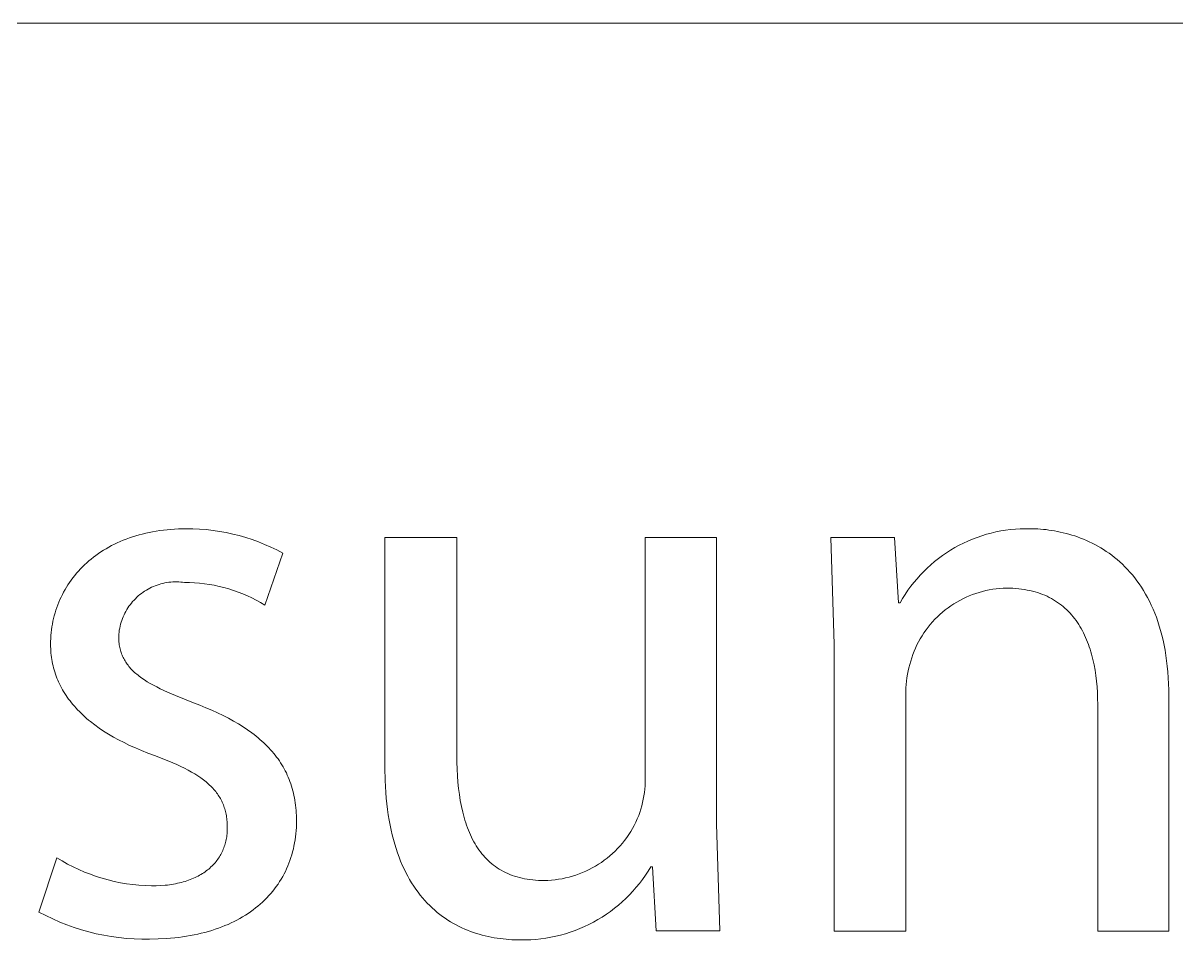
# Model space of a CAD drawing. Header units: millimetres. Extents: x -665 to 1920, y -373 to 1434.
# Drawn here: x 1333.05 to 1369.81, y -329.91 to -300.69 of the extents above; entities that cross this region are included whole.
import ezdxf

# ---------------------------------------------------------------- set-up
doc = ezdxf.new("R2010")
doc.units = ezdxf.units.MM
doc.header["$MEASUREMENT"] = 0
doc.layers.add('Domyślny', color=7, linetype='Continuous', true_color=0x000000)

msp = doc.modelspace()

# ---------------------------------------------------------------- linework, layer by layer
at = {"layer": 'Domyślny', "color": 18, "lineweight": 15, "true_color": 0x000000}
for p, q in [((943.273, -300.685), (1918.03, -300.685)), ((1336.954, -316.944), (1337.064, -316.92)), ((1337.064, -316.92), (1337.174, -316.899)), ((1337.174, -316.899), (1337.287, -316.879)), ((1337.287, -316.879), (1337.401, -316.861)), ((1337.401, -316.861), (1337.517, -316.846)), ((1337.517, -316.846), (1337.635, -316.833)), ((1337.635, -316.833), (1337.754, -316.822)), ((1337.754, -316.822), (1337.875, -316.814)), ((1337.875, -316.814), (1337.997, -316.808)), ((1337.997, -316.808), (1338.121, -316.804)), ((1338.121, -316.804), (1338.247, -316.803)), ((1338.247, -316.803), (1338.46, -316.806)), ((1338.46, -316.806), (1338.674, -316.815)), ((1338.674, -316.815), (1338.886, -316.832)), ((1338.886, -316.832), (1339.099, -316.856)), ((1339.099, -316.856), (1339.31, -316.887)), ((1339.31, -316.887), (1339.52, -316.926)), ((1339.52, -316.926), (1339.729, -316.971)), ((1363.896, -316.94), (1364.049, -316.905)), ((1364.049, -316.905), (1364.202, -316.874)), ((1364.202, -316.874), (1364.357, -316.849)), ((1364.357, -316.849), (1364.512, -316.829)), ((1364.512, -316.829), (1364.668, -316.815)), ((1364.668, -316.815), (1364.824, -316.806)), ((1364.824, -316.806), (1364.981, -316.802)), ((1364.981, -316.802), (1365.137, -316.803)), ((1365.137, -316.803), (1365.219, -316.804)), ((1365.219, -316.804), (1365.302, -316.806)), ((1365.302, -316.806), (1365.387, -316.81)), ((1365.387, -316.81), (1365.472, -316.816)), ((1365.472, -316.816), (1365.559, -316.823)), ((1365.559, -316.823), (1365.646, -316.832)), ((1365.646, -316.832), (1365.735, -316.843)), ((1365.735, -316.843), (1365.824, -316.856)), ((1365.824, -316.856), (1365.914, -316.871)), ((1365.914, -316.871), (1366.005, -316.888)), ((1366.005, -316.888), (1366.096, -316.907)), ((1366.096, -316.907), (1366.188, -316.928)), ((1366.188, -316.928), (1366.28, -316.951)), ((1335.868, -317.341), (1335.958, -317.296)), ((1335.958, -317.296), (1336.05, -317.252)), ((1336.05, -317.252), (1336.143, -317.21)), ((1336.143, -317.21), (1336.238, -317.17)), ((1336.238, -317.17), (1336.335, -317.132)), ((1336.335, -317.132), (1336.434, -317.096)), ((1336.434, -317.096), (1336.535, -317.061)), ((1336.535, -317.061), (1336.637, -317.029)), ((1336.637, -317.029), (1336.741, -316.999)), ((1336.741, -316.999), (1336.847, -316.971)), ((1336.847, -316.971), (1336.954, -316.944)), ((1339.729, -316.971), (1339.936, -317.023)), ((1339.936, -317.023), (1340.141, -317.082)), ((1340.141, -317.082), (1340.344, -317.148)), ((1340.344, -317.148), (1340.545, -317.221)), ((1340.545, -317.221), (1340.743, -317.3)), ((1340.743, -317.3), (1340.939, -317.386)), ((1344.579, -324.424), (1344.579, -317.087)), ((1344.579, -317.087), (1346.869, -317.087)), ((1346.869, -317.087), (1346.869, -324.028)), ((1352.871, -324.777), (1352.871, -317.087)), ((1352.871, -317.087), (1355.144, -317.087)), ((1355.144, -317.087), (1355.144, -326.206)), ((1358.894, -320.489), (1358.791, -317.087)), ((1358.791, -317.087), (1360.815, -317.087)), ((1360.815, -317.087), (1360.944, -319.162)), ((1362.875, -317.33), (1363.015, -317.26)), ((1363.015, -317.26), (1363.157, -317.194)), ((1363.157, -317.194), (1363.301, -317.134)), ((1363.301, -317.134), (1363.447, -317.078)), ((1363.447, -317.078), (1363.595, -317.027)), ((1363.595, -317.027), (1363.745, -316.981)), ((1363.745, -316.981), (1363.896, -316.94)), ((1366.28, -316.951), (1366.372, -316.976)), ((1366.372, -316.976), (1366.465, -317.003)), ((1366.465, -317.003), (1366.558, -317.033)), ((1366.558, -317.033), (1366.65, -317.065)), ((1366.65, -317.065), (1366.743, -317.099)), ((1366.743, -317.099), (1366.836, -317.136)), ((1366.836, -317.136), (1366.929, -317.176)), ((1366.929, -317.176), (1367.021, -317.218)), ((1367.021, -317.218), (1367.113, -317.262)), ((1367.113, -317.262), (1367.204, -317.309)), ((1335.293, -317.709), (1335.369, -317.651)), ((1335.369, -317.651), (1335.448, -317.595)), ((1335.448, -317.595), (1335.528, -317.541)), ((1335.528, -317.541), (1335.61, -317.489)), ((1335.61, -317.489), (1335.695, -317.438)), ((1335.695, -317.438), (1335.781, -317.389)), ((1335.781, -317.389), (1335.868, -317.341)), ((1341.321, -317.578), (1340.752, -319.24)), ((1340.939, -317.386), (1341.131, -317.479)), ((1341.131, -317.479), (1341.321, -317.578)), ((1362.216, -317.752), (1362.342, -317.658)), ((1362.342, -317.658), (1362.471, -317.57)), ((1362.471, -317.57), (1362.603, -317.485)), ((1362.603, -317.485), (1362.738, -317.406)), ((1362.738, -317.406), (1362.875, -317.33)), ((1367.204, -317.309), (1367.295, -317.359)), ((1367.295, -317.359), (1367.386, -317.411)), ((1367.386, -317.411), (1367.476, -317.467)), ((1367.476, -317.467), (1367.565, -317.525)), ((1367.565, -317.525), (1367.653, -317.586)), ((1367.653, -317.586), (1367.74, -317.65)), ((1367.74, -317.65), (1367.826, -317.717)), ((1334.874, -318.085), (1334.939, -318.019)), ((1334.939, -318.019), (1335.006, -317.954)), ((1335.006, -317.954), (1335.075, -317.89)), ((1335.075, -317.89), (1335.145, -317.828)), ((1335.145, -317.828), (1335.218, -317.768)), ((1335.218, -317.768), (1335.293, -317.709)), ((1361.858, -318.056), (1361.974, -317.95)), ((1361.974, -317.95), (1362.093, -317.849)), ((1362.093, -317.849), (1362.216, -317.752)), ((1367.826, -317.717), (1367.911, -317.787)), ((1367.911, -317.787), (1367.995, -317.86)), ((1367.995, -317.86), (1368.078, -317.936)), ((1368.078, -317.936), (1368.159, -318.016)), ((1368.159, -318.016), (1368.239, -318.098)), ((1334.581, -318.437), (1334.636, -318.364)), ((1334.636, -318.364), (1334.692, -318.292)), ((1334.692, -318.292), (1334.751, -318.222)), ((1334.751, -318.222), (1334.812, -318.153)), ((1334.812, -318.153), (1334.874, -318.085)), ((1361.433, -318.515), (1361.534, -318.395)), ((1361.534, -318.395), (1361.638, -318.278)), ((1361.638, -318.278), (1361.746, -318.165)), ((1361.746, -318.165), (1361.858, -318.056)), ((1368.239, -318.098), (1368.317, -318.184)), ((1368.317, -318.184), (1368.394, -318.274)), ((1368.394, -318.274), (1368.469, -318.366)), ((1368.469, -318.366), (1368.542, -318.463)), ((1334.34, -318.82), (1334.384, -318.741)), ((1334.384, -318.741), (1334.43, -318.663)), ((1334.43, -318.663), (1334.478, -318.587)), ((1334.478, -318.587), (1334.529, -318.511)), ((1334.529, -318.511), (1334.581, -318.437)), ((1336.975, -318.759), (1336.921, -318.792)), ((1337.03, -318.727), (1336.975, -318.759)), ((1337.086, -318.697), (1337.03, -318.727)), ((1337.143, -318.669), (1337.086, -318.697)), ((1337.201, -318.643), (1337.143, -318.669)), ((1337.259, -318.619), (1337.201, -318.643)), ((1337.319, -318.597), (1337.259, -318.619)), ((1337.379, -318.577), (1337.319, -318.597)), ((1337.44, -318.56), (1337.379, -318.577)), ((1337.502, -318.544), (1337.44, -318.56)), ((1337.564, -318.531), (1337.502, -318.544)), ((1337.626, -318.519), (1337.564, -318.531)), ((1337.689, -318.51), (1337.626, -318.519)), ((1337.752, -318.503), (1337.689, -318.51)), ((1337.815, -318.499), (1337.752, -318.503)), ((1337.879, -318.496), (1337.815, -318.499)), ((1337.942, -318.496), (1337.879, -318.496)), ((1338.006, -318.498), (1337.942, -318.496)), ((1338.069, -318.502), (1338.006, -318.498)), ((1338.132, -318.508), (1338.069, -318.502)), ((1338.195, -318.517), (1338.132, -318.508)), ((1338.353, -318.519), (1338.195, -318.517)), ((1338.512, -318.526), (1338.353, -318.519)), ((1338.669, -318.538), (1338.512, -318.526)), ((1338.827, -318.556), (1338.669, -318.538)), ((1338.984, -318.578), (1338.827, -318.556)), ((1339.14, -318.606), (1338.984, -318.578)), ((1339.294, -318.639), (1339.14, -318.606)), ((1339.448, -318.677), (1339.294, -318.639)), ((1339.601, -318.72), (1339.448, -318.677)), ((1339.752, -318.769), (1339.601, -318.72)), ((1339.901, -318.822), (1339.752, -318.769)), ((1361.157, -318.895), (1361.245, -318.765)), ((1361.245, -318.765), (1361.337, -318.638)), ((1361.337, -318.638), (1361.433, -318.515)), ((1363.836, -318.753), (1363.727, -318.775)), ((1363.945, -318.734), (1363.836, -318.753)), ((1364.056, -318.719), (1363.945, -318.734)), ((1364.166, -318.708), (1364.056, -318.719)), ((1364.277, -318.701), (1364.166, -318.708)), ((1364.388, -318.697), (1364.277, -318.701)), ((1364.488, -318.699), (1364.388, -318.697)), ((1364.585, -318.702), (1364.488, -318.699)), ((1364.681, -318.708), (1364.585, -318.702)), ((1364.774, -318.717), (1364.681, -318.708)), ((1364.866, -318.728), (1364.774, -318.717)), ((1364.955, -318.741), (1364.866, -318.728)), ((1365.043, -318.756), (1364.955, -318.741)), ((1365.128, -318.774), (1365.043, -318.756)), ((1365.212, -318.793), (1365.128, -318.774)), ((1368.542, -318.463), (1368.613, -318.562)), ((1368.613, -318.562), (1368.683, -318.665)), ((1368.683, -318.665), (1368.75, -318.772)), ((1368.75, -318.772), (1368.815, -318.883)), ((1334.185, -319.146), (1334.22, -319.063)), ((1334.22, -319.063), (1334.258, -318.981)), ((1334.258, -318.981), (1334.298, -318.9)), ((1334.298, -318.9), (1334.34, -318.82)), ((1336.539, -319.125), (1336.499, -319.173)), ((1336.582, -319.077), (1336.539, -319.125)), ((1336.626, -319.032), (1336.582, -319.077)), ((1336.672, -318.988), (1336.626, -319.032)), ((1336.719, -318.945), (1336.672, -318.988)), ((1336.767, -318.904), (1336.719, -318.945)), ((1336.817, -318.865), (1336.767, -318.904)), ((1336.869, -318.828), (1336.817, -318.865)), ((1336.921, -318.792), (1336.869, -318.828)), ((1340.048, -318.88), (1339.901, -318.822)), ((1340.194, -318.942), (1340.048, -318.88)), ((1340.337, -319.01), (1340.194, -318.942)), ((1340.478, -319.082), (1340.337, -319.01)), ((1340.616, -319.159), (1340.478, -319.082)), ((1360.995, -319.162), (1361.074, -319.027)), ((1361.074, -319.027), (1361.157, -318.895)), ((1362.8, -319.14), (1362.705, -319.198)), ((1362.897, -319.086), (1362.8, -319.14)), ((1362.995, -319.035), (1362.897, -319.086)), ((1363.096, -318.987), (1362.995, -319.035)), ((1363.198, -318.943), (1363.096, -318.987)), ((1363.301, -318.902), (1363.198, -318.943)), ((1363.406, -318.865), (1363.301, -318.902)), ((1363.512, -318.831), (1363.406, -318.865)), ((1363.619, -318.802), (1363.512, -318.831)), ((1363.727, -318.775), (1363.619, -318.802)), ((1365.294, -318.815), (1365.212, -318.793)), ((1365.374, -318.84), (1365.294, -318.815)), ((1365.452, -318.866), (1365.374, -318.84)), ((1365.528, -318.894), (1365.452, -318.866)), ((1365.603, -318.925), (1365.528, -318.894)), ((1365.675, -318.957), (1365.603, -318.925)), ((1365.746, -318.991), (1365.675, -318.957)), ((1365.815, -319.028), (1365.746, -318.991)), ((1365.882, -319.066), (1365.815, -319.028)), ((1365.948, -319.107), (1365.882, -319.066)), ((1366.011, -319.149), (1365.948, -319.107)), ((1368.815, -318.883), (1368.879, -318.997)), ((1368.879, -318.997), (1368.94, -319.115)), ((1368.94, -319.115), (1368.998, -319.236)), ((1334.041, -319.574), (1334.065, -319.487)), ((1334.065, -319.487), (1334.092, -319.4)), ((1334.092, -319.4), (1334.121, -319.314)), ((1334.121, -319.314), (1334.152, -319.23)), ((1334.152, -319.23), (1334.185, -319.146)), ((1336.291, -319.492), (1336.264, -319.549)), ((1336.321, -319.436), (1336.291, -319.492)), ((1336.353, -319.381), (1336.321, -319.436)), ((1336.387, -319.327), (1336.353, -319.381)), ((1336.422, -319.275), (1336.387, -319.327)), ((1336.46, -319.223), (1336.422, -319.275)), ((1336.499, -319.173), (1336.46, -319.223)), ((1340.752, -319.24), (1340.616, -319.159)), ((1360.944, -319.162), (1360.995, -319.162)), ((1362.347, -319.461), (1362.263, -319.534)), ((1362.433, -319.391), (1362.347, -319.461)), ((1362.521, -319.323), (1362.433, -319.391)), ((1362.612, -319.259), (1362.521, -319.323)), ((1362.705, -319.198), (1362.612, -319.259)), ((1366.073, -319.193), (1366.011, -319.149)), ((1366.133, -319.239), (1366.073, -319.193)), ((1366.192, -319.286), (1366.133, -319.239)), ((1366.248, -319.335), (1366.192, -319.286)), ((1366.304, -319.387), (1366.248, -319.335)), ((1366.357, -319.439), (1366.304, -319.387)), ((1366.409, -319.494), (1366.357, -319.439)), ((1366.459, -319.55), (1366.409, -319.494)), ((1368.998, -319.236), (1369.054, -319.362)), ((1369.054, -319.362), (1369.108, -319.491)), ((1369.108, -319.491), (1369.159, -319.625)), ((1333.966, -319.932), (1333.982, -319.841)), ((1333.982, -319.841), (1333.999, -319.752)), ((1333.999, -319.752), (1334.019, -319.663)), ((1334.019, -319.663), (1334.041, -319.574)), ((1336.155, -319.846), (1336.139, -319.908)), ((1336.172, -319.785), (1336.155, -319.846)), ((1336.192, -319.725), (1336.172, -319.785)), ((1336.214, -319.666), (1336.192, -319.725)), ((1336.238, -319.607), (1336.214, -319.666)), ((1336.264, -319.549), (1336.238, -319.607)), ((1361.955, -319.854), (1361.885, -319.941)), ((1362.028, -319.77), (1361.955, -319.854)), ((1362.104, -319.689), (1362.028, -319.77)), ((1362.182, -319.61), (1362.104, -319.689)), ((1362.263, -319.534), (1362.182, -319.61)), ((1366.507, -319.608), (1366.459, -319.55)), ((1366.554, -319.667), (1366.507, -319.608)), ((1366.599, -319.728), (1366.554, -319.667)), ((1366.643, -319.79), (1366.599, -319.728)), ((1366.685, -319.854), (1366.643, -319.79)), ((1366.726, -319.919), (1366.685, -319.854)), ((1369.159, -319.625), (1369.207, -319.762)), ((1369.207, -319.762), (1369.253, -319.903)), ((1333.929, -320.301), (1333.935, -320.208)), ((1333.935, -320.208), (1333.943, -320.115)), ((1333.943, -320.115), (1333.954, -320.023)), ((1333.954, -320.023), (1333.966, -319.932)), ((1336.099, -320.158), (1336.094, -320.222)), ((1336.094, -320.222), (1336.094, -320.27)), ((1336.105, -320.095), (1336.099, -320.158)), ((1336.114, -320.032), (1336.105, -320.095)), ((1336.126, -319.97), (1336.114, -320.032)), ((1336.139, -319.908), (1336.126, -319.97)), ((1361.694, -320.214), (1361.637, -320.309)), ((1361.755, -320.121), (1361.694, -320.214)), ((1361.819, -320.03), (1361.755, -320.121)), ((1361.885, -319.941), (1361.819, -320.03)), ((1366.765, -319.986), (1366.726, -319.919)), ((1366.802, -320.054), (1366.765, -319.986)), ((1366.838, -320.123), (1366.802, -320.054)), ((1366.873, -320.194), (1366.838, -320.123)), ((1366.906, -320.266), (1366.873, -320.194)), ((1369.253, -319.903), (1369.295, -320.049)), ((1369.295, -320.049), (1369.335, -320.199)), ((1369.335, -320.199), (1369.372, -320.352)), ((1333.924, -320.489), (1333.925, -320.394)), ((1333.925, -320.559), (1333.924, -320.489)), ((1333.925, -320.394), (1333.929, -320.301)), ((1333.927, -320.628), (1333.925, -320.559)), ((1336.094, -320.27), (1336.096, -320.318)), ((1336.096, -320.318), (1336.099, -320.364)), ((1336.099, -320.364), (1336.103, -320.41)), ((1336.103, -320.41), (1336.108, -320.456)), ((1336.108, -320.456), (1336.114, -320.5)), ((1336.114, -320.5), (1336.121, -320.544)), ((1336.121, -320.544), (1336.129, -320.587)), ((1336.129, -320.587), (1336.139, -320.629)), ((1358.894, -329.625), (1358.894, -320.489)), ((1361.485, -320.606), (1361.441, -320.708)), ((1361.532, -320.505), (1361.485, -320.606)), ((1361.583, -320.406), (1361.532, -320.505)), ((1361.637, -320.309), (1361.583, -320.406)), ((1366.937, -320.339), (1366.906, -320.266)), ((1366.967, -320.414), (1366.937, -320.339)), ((1366.996, -320.49), (1366.967, -320.414)), ((1367.023, -320.567), (1366.996, -320.49)), ((1367.049, -320.645), (1367.023, -320.567)), ((1369.372, -320.352), (1369.405, -320.511)), ((1369.405, -320.511), (1369.436, -320.673)), ((1333.931, -320.698), (1333.927, -320.628)), ((1333.936, -320.766), (1333.931, -320.698)), ((1333.943, -320.835), (1333.936, -320.766)), ((1333.952, -320.903), (1333.943, -320.835)), ((1333.962, -320.971), (1333.952, -320.903)), ((1333.974, -321.038), (1333.962, -320.971)), ((1336.139, -320.629), (1336.149, -320.671)), ((1336.149, -320.671), (1336.161, -320.711)), ((1336.161, -320.711), (1336.174, -320.752)), ((1336.174, -320.752), (1336.188, -320.791)), ((1336.188, -320.791), (1336.203, -320.83)), ((1336.203, -320.83), (1336.219, -320.869)), ((1336.219, -320.869), (1336.237, -320.906)), ((1336.237, -320.906), (1336.255, -320.943)), ((1336.255, -320.943), (1336.275, -320.98)), ((1336.275, -320.98), (1336.296, -321.016)), ((1361.364, -320.916), (1361.331, -321.022)), ((1361.401, -320.811), (1361.364, -320.916)), ((1361.441, -320.708), (1361.401, -320.811)), ((1367.073, -320.724), (1367.049, -320.645)), ((1367.096, -320.804), (1367.073, -320.724)), ((1367.118, -320.886), (1367.096, -320.804)), ((1367.138, -320.968), (1367.118, -320.886)), ((1367.157, -321.051), (1367.138, -320.968)), ((1369.436, -320.673), (1369.463, -320.84)), ((1369.463, -320.84), (1369.487, -321.011)), ((1333.987, -321.105), (1333.974, -321.038)), ((1334.002, -321.171), (1333.987, -321.105)), ((1334.019, -321.237), (1334.002, -321.171)), ((1334.037, -321.303), (1334.019, -321.237)), ((1334.056, -321.368), (1334.037, -321.303)), ((1336.296, -321.016), (1336.318, -321.052)), ((1336.318, -321.052), (1336.341, -321.087)), ((1336.341, -321.087), (1336.365, -321.121)), ((1336.365, -321.121), (1336.391, -321.155)), ((1336.391, -321.155), (1336.417, -321.189)), ((1336.417, -321.189), (1336.445, -321.222)), ((1336.445, -321.222), (1336.474, -321.255)), ((1336.474, -321.255), (1336.504, -321.287)), ((1336.504, -321.287), (1336.536, -321.319)), ((1336.536, -321.319), (1336.568, -321.351)), ((1361.249, -321.337), (1361.228, -321.443)), ((1361.273, -321.231), (1361.249, -321.337)), ((1361.3, -321.126), (1361.273, -321.231)), ((1361.331, -321.022), (1361.3, -321.126)), ((1367.175, -321.136), (1367.157, -321.051)), ((1367.206, -321.307), (1367.175, -321.136)), ((1367.232, -321.482), (1367.206, -321.307)), ((1369.487, -321.011), (1369.507, -321.187)), ((1369.507, -321.187), (1369.524, -321.367)), ((1334.077, -321.433), (1334.056, -321.368)), ((1334.1, -321.497), (1334.077, -321.433)), ((1334.125, -321.561), (1334.1, -321.497)), ((1334.151, -321.624), (1334.125, -321.561)), ((1334.178, -321.687), (1334.151, -321.624)), ((1334.207, -321.75), (1334.178, -321.687)), ((1336.568, -321.351), (1336.602, -321.382)), ((1336.602, -321.382), (1336.637, -321.413)), ((1336.637, -321.413), (1336.673, -321.443)), ((1336.673, -321.443), (1336.71, -321.473)), ((1336.71, -321.473), (1336.749, -321.503)), ((1336.749, -321.503), (1336.789, -321.533)), ((1336.789, -321.533), (1336.83, -321.562)), ((1336.83, -321.562), (1336.915, -321.621)), ((1336.915, -321.621), (1337.005, -321.678)), ((1337.005, -321.678), (1337.101, -321.734)), ((1361.197, -321.657), (1361.186, -321.765)), ((1361.211, -321.55), (1361.197, -321.657)), ((1361.228, -321.443), (1361.211, -321.55)), ((1367.253, -321.66), (1367.232, -321.482)), ((1367.269, -321.841), (1367.253, -321.66)), ((1369.524, -321.367), (1369.537, -321.551)), ((1369.537, -321.551), (1369.547, -321.741)), ((1334.238, -321.812), (1334.207, -321.75)), ((1334.271, -321.874), (1334.238, -321.812)), ((1334.305, -321.935), (1334.271, -321.874)), ((1334.34, -321.995), (1334.305, -321.935)), ((1334.378, -322.056), (1334.34, -321.995)), ((1334.417, -322.115), (1334.378, -322.056)), ((1337.101, -321.734), (1337.201, -321.79)), ((1337.201, -321.79), (1337.306, -321.846)), ((1337.306, -321.846), (1337.416, -321.901)), ((1337.416, -321.901), (1337.651, -322.011)), ((1337.651, -322.011), (1337.907, -322.122)), ((1361.18, -321.873), (1361.176, -321.982)), ((1361.176, -321.982), (1361.176, -322.09)), ((1361.186, -321.765), (1361.18, -321.873)), ((1367.281, -322.025), (1367.269, -321.841)), ((1367.288, -322.211), (1367.281, -322.025)), ((1369.547, -321.741), (1369.553, -321.935)), ((1369.553, -321.935), (1369.555, -322.133)), ((1334.457, -322.175), (1334.417, -322.115)), ((1334.499, -322.233), (1334.457, -322.175)), ((1334.543, -322.292), (1334.499, -322.233)), ((1334.588, -322.349), (1334.543, -322.292)), ((1334.635, -322.407), (1334.588, -322.349)), ((1334.684, -322.463), (1334.635, -322.407)), ((1337.907, -322.122), (1338.479, -322.348)), ((1338.479, -322.348), (1338.679, -322.427)), ((1338.679, -322.427), (1338.874, -322.507)), ((1361.176, -322.09), (1361.176, -329.625)), ((1367.29, -322.4), (1367.288, -322.211)), ((1367.29, -329.625), (1367.29, -322.4)), ((1369.555, -322.133), (1369.555, -329.625)), ((1334.735, -322.52), (1334.684, -322.463)), ((1334.786, -322.575), (1334.735, -322.52)), ((1334.84, -322.631), (1334.786, -322.575)), ((1334.895, -322.685), (1334.84, -322.631)), ((1334.952, -322.739), (1334.895, -322.685)), ((1335.011, -322.793), (1334.952, -322.739)), ((1335.071, -322.846), (1335.011, -322.793)), ((1338.874, -322.507), (1339.061, -322.588)), ((1339.061, -322.588), (1339.243, -322.672)), ((1339.243, -322.672), (1339.418, -322.757)), ((1339.418, -322.757), (1339.588, -322.844)), ((1335.133, -322.899), (1335.071, -322.846)), ((1335.197, -322.951), (1335.133, -322.899)), ((1335.329, -323.053), (1335.197, -322.951)), ((1335.468, -323.154), (1335.329, -323.053)), ((1335.613, -323.252), (1335.468, -323.154)), ((1339.588, -322.844), (1339.751, -322.933)), ((1339.751, -322.933), (1339.907, -323.025)), ((1339.907, -323.025), (1340.057, -323.119)), ((1340.057, -323.119), (1340.202, -323.215)), ((1335.766, -323.347), (1335.613, -323.252)), ((1335.925, -323.441), (1335.766, -323.347)), ((1336.091, -323.532), (1335.925, -323.441)), ((1336.264, -323.621), (1336.091, -323.532)), ((1340.202, -323.215), (1340.339, -323.313)), ((1340.339, -323.313), (1340.406, -323.364)), ((1340.406, -323.364), (1340.471, -323.415)), ((1340.471, -323.415), (1340.534, -323.466)), ((1340.534, -323.466), (1340.596, -323.518)), ((1340.596, -323.518), (1340.656, -323.571)), ((1336.443, -323.707), (1336.264, -323.621)), ((1336.63, -323.791), (1336.443, -323.707)), ((1336.823, -323.872), (1336.63, -323.791)), ((1337.023, -323.951), (1336.823, -323.872)), ((1340.656, -323.571), (1340.715, -323.625)), ((1340.715, -323.625), (1340.772, -323.679)), ((1340.772, -323.679), (1340.827, -323.734)), ((1340.827, -323.734), (1340.881, -323.79)), ((1340.881, -323.79), (1340.933, -323.847)), ((1340.933, -323.847), (1340.984, -323.904)), ((1340.984, -323.904), (1341.033, -323.962)), ((1337.231, -324.028), (1337.023, -323.951)), ((1337.535, -324.144), (1337.231, -324.028)), ((1337.815, -324.26), (1337.535, -324.144)), ((1337.946, -324.319), (1337.815, -324.26)), ((1341.033, -323.962), (1341.08, -324.021)), ((1341.08, -324.021), (1341.126, -324.081)), ((1341.126, -324.081), (1341.171, -324.141)), ((1341.171, -324.141), (1341.213, -324.202)), ((1341.213, -324.202), (1341.254, -324.264)), ((1341.254, -324.264), (1341.294, -324.327)), ((1346.869, -324.028), (1346.872, -324.248)), ((1346.872, -324.248), (1346.878, -324.464)), ((1338.072, -324.378), (1337.946, -324.319)), ((1338.192, -324.437), (1338.072, -324.378)), ((1338.306, -324.497), (1338.192, -324.437)), ((1338.414, -324.558), (1338.306, -324.497)), ((1338.518, -324.619), (1338.414, -324.558)), ((1338.615, -324.681), (1338.518, -324.619)), ((1341.294, -324.327), (1341.332, -324.391)), ((1341.332, -324.391), (1341.368, -324.456)), ((1341.368, -324.456), (1341.403, -324.521)), ((1341.403, -324.521), (1341.436, -324.588)), ((1341.436, -324.588), (1341.467, -324.655)), ((1341.467, -324.655), (1341.497, -324.723)), ((1344.586, -324.826), (1344.579, -324.424)), ((1346.878, -324.464), (1346.889, -324.675)), ((1338.708, -324.744), (1338.615, -324.681)), ((1338.752, -324.776), (1338.708, -324.744)), ((1338.795, -324.808), (1338.752, -324.776)), ((1338.837, -324.841), (1338.795, -324.808)), ((1338.877, -324.873), (1338.837, -324.841)), ((1338.916, -324.906), (1338.877, -324.873)), ((1338.954, -324.939), (1338.916, -324.906)), ((1338.991, -324.973), (1338.954, -324.939)), ((1339.026, -325.007), (1338.991, -324.973)), ((1339.06, -325.041), (1339.026, -325.007)), ((1341.497, -324.723), (1341.526, -324.792)), ((1341.526, -324.792), (1341.552, -324.862)), ((1341.552, -324.862), (1341.577, -324.933)), ((1341.577, -324.933), (1341.601, -325.005)), ((1341.601, -325.005), (1341.623, -325.078)), ((1344.594, -325.02), (1344.586, -324.826)), ((1344.606, -325.209), (1344.594, -325.02)), ((1346.889, -324.675), (1346.905, -324.881)), ((1346.905, -324.881), (1346.925, -325.082)), ((1352.857, -325.102), (1352.865, -324.994)), ((1352.865, -324.994), (1352.87, -324.885)), ((1352.87, -324.885), (1352.871, -324.777)), ((1339.093, -325.076), (1339.06, -325.041)), ((1339.125, -325.111), (1339.093, -325.076)), ((1339.155, -325.146), (1339.125, -325.111)), ((1339.184, -325.182), (1339.155, -325.146)), ((1339.212, -325.218), (1339.184, -325.182)), ((1339.239, -325.255), (1339.212, -325.218)), ((1339.265, -325.292), (1339.239, -325.255)), ((1339.289, -325.329), (1339.265, -325.292)), ((1339.313, -325.367), (1339.289, -325.329)), ((1339.335, -325.405), (1339.313, -325.367)), ((1341.623, -325.078), (1341.643, -325.152)), ((1341.643, -325.152), (1341.662, -325.227)), ((1341.662, -325.227), (1341.679, -325.303)), ((1341.679, -325.303), (1341.694, -325.38)), ((1341.694, -325.38), (1341.708, -325.458)), ((1344.621, -325.394), (1344.606, -325.209)), ((1346.925, -325.082), (1346.95, -325.278)), ((1346.95, -325.278), (1346.98, -325.468)), ((1352.811, -325.425), (1352.829, -325.318)), ((1352.829, -325.318), (1352.845, -325.21)), ((1352.845, -325.21), (1352.857, -325.102)), ((1339.356, -325.444), (1339.335, -325.405)), ((1339.376, -325.483), (1339.356, -325.444)), ((1339.395, -325.523), (1339.376, -325.483)), ((1339.413, -325.563), (1339.395, -325.523)), ((1339.43, -325.604), (1339.413, -325.563)), ((1339.445, -325.645), (1339.43, -325.604)), ((1339.46, -325.687), (1339.445, -325.645)), ((1339.473, -325.73), (1339.46, -325.687)), ((1339.486, -325.773), (1339.473, -325.73)), ((1341.708, -325.458), (1341.72, -325.537)), ((1341.72, -325.537), (1341.731, -325.617)), ((1341.731, -325.617), (1341.74, -325.698)), ((1341.74, -325.698), (1341.747, -325.78)), ((1344.639, -325.574), (1344.621, -325.394)), ((1344.66, -325.749), (1344.639, -325.574)), ((1344.684, -325.92), (1344.66, -325.749)), ((1346.98, -325.468), (1347.015, -325.653)), ((1347.015, -325.653), (1347.055, -325.832)), ((1352.7, -325.845), (1352.733, -325.742)), ((1352.733, -325.742), (1352.762, -325.637)), ((1352.762, -325.637), (1352.788, -325.531)), ((1352.788, -325.531), (1352.811, -325.425)), ((1339.497, -325.816), (1339.486, -325.773)), ((1339.507, -325.86), (1339.497, -325.816)), ((1339.517, -325.905), (1339.507, -325.86)), ((1339.525, -325.95), (1339.517, -325.905)), ((1339.532, -325.996), (1339.525, -325.95)), ((1339.538, -326.042), (1339.532, -325.996)), ((1339.544, -326.09), (1339.538, -326.042)), ((1339.548, -326.137), (1339.544, -326.09)), ((1341.747, -325.78), (1341.753, -325.863)), ((1341.753, -325.863), (1341.757, -325.948)), ((1341.757, -325.948), (1341.759, -326.033)), ((1341.759, -326.033), (1341.76, -326.12)), ((1341.76, -326.12), (1341.759, -326.223)), ((1344.711, -326.087), (1344.684, -325.92)), ((1344.741, -326.249), (1344.711, -326.087)), ((1347.055, -325.832), (1347.077, -325.919)), ((1347.077, -325.919), (1347.1, -326.005)), ((1347.1, -326.005), (1347.125, -326.09)), ((1347.125, -326.09), (1347.151, -326.172)), ((1352.573, -326.156), (1352.62, -326.053)), ((1352.62, -326.053), (1352.665, -325.948)), ((1352.665, -325.948), (1352.7, -325.845)), ((1339.546, -326.526), (1339.55, -326.479)), ((1339.551, -326.186), (1339.548, -326.137)), ((1339.55, -326.479), (1339.553, -326.431)), ((1339.554, -326.235), (1339.551, -326.186)), ((1339.553, -326.431), (1339.555, -326.384)), ((1339.555, -326.285), (1339.554, -326.235)), ((1339.555, -326.335), (1339.555, -326.285)), ((1339.555, -326.384), (1339.555, -326.335)), ((1341.749, -326.426), (1341.74, -326.526)), ((1341.755, -326.325), (1341.749, -326.426)), ((1341.759, -326.223), (1341.755, -326.325)), ((1344.774, -326.407), (1344.741, -326.249)), ((1344.81, -326.561), (1344.774, -326.407)), ((1347.151, -326.172), (1347.178, -326.254)), ((1347.178, -326.254), (1347.207, -326.333)), ((1347.207, -326.333), (1347.238, -326.412)), ((1347.238, -326.412), (1347.269, -326.488)), ((1347.269, -326.488), (1347.302, -326.563)), ((1352.347, -326.55), (1352.409, -326.455)), ((1352.409, -326.455), (1352.467, -326.357)), ((1352.467, -326.357), (1352.522, -326.257)), ((1352.522, -326.257), (1352.573, -326.156)), ((1355.144, -326.206), (1355.248, -329.616)), ((1339.473, -326.89), (1339.486, -326.846)), ((1339.486, -326.846), (1339.498, -326.802)), ((1339.498, -326.802), (1339.509, -326.757)), ((1339.509, -326.757), (1339.519, -326.711)), ((1339.519, -326.711), (1339.528, -326.666)), ((1339.528, -326.666), (1339.535, -326.62)), ((1339.535, -326.62), (1339.541, -326.573)), ((1339.541, -326.573), (1339.546, -326.526)), ((1341.699, -326.819), (1341.68, -326.915)), ((1341.715, -326.722), (1341.699, -326.819)), ((1341.729, -326.624), (1341.715, -326.722)), ((1341.74, -326.526), (1341.729, -326.624)), ((1344.848, -326.71), (1344.81, -326.561)), ((1344.889, -326.855), (1344.848, -326.71)), ((1344.932, -326.996), (1344.889, -326.855)), ((1347.302, -326.563), (1347.337, -326.636)), ((1347.337, -326.636), (1347.373, -326.708)), ((1347.373, -326.708), (1347.41, -326.778)), ((1347.41, -326.778), (1347.449, -326.846)), ((1347.449, -326.846), (1347.489, -326.912)), ((1352.07, -326.91), (1352.144, -326.824)), ((1352.144, -326.824), (1352.215, -326.735)), ((1352.215, -326.735), (1352.283, -326.644)), ((1352.283, -326.644), (1352.347, -326.55)), ((1339.302, -327.262), (1339.326, -327.223)), ((1339.326, -327.223), (1339.348, -327.183)), ((1339.348, -327.183), (1339.369, -327.143)), ((1339.369, -327.143), (1339.39, -327.102)), ((1339.39, -327.102), (1339.409, -327.06)), ((1339.409, -327.06), (1339.427, -327.019)), ((1339.427, -327.019), (1339.443, -326.976)), ((1339.443, -326.976), (1339.459, -326.933)), ((1339.459, -326.933), (1339.473, -326.89)), ((1341.61, -327.195), (1341.582, -327.286)), ((1341.636, -327.102), (1341.61, -327.195)), ((1341.659, -327.009), (1341.636, -327.102)), ((1341.68, -326.915), (1341.659, -327.009)), ((1344.978, -327.133), (1344.932, -326.996)), ((1345.027, -327.266), (1344.978, -327.133)), ((1347.489, -326.912), (1347.531, -326.977)), ((1347.531, -326.977), (1347.575, -327.04)), ((1347.575, -327.04), (1347.62, -327.101)), ((1347.62, -327.101), (1347.666, -327.16)), ((1347.666, -327.16), (1347.714, -327.218)), ((1347.714, -327.218), (1347.764, -327.274)), ((1351.657, -327.3), (1351.745, -327.228)), ((1351.745, -327.228), (1351.83, -327.153)), ((1351.83, -327.153), (1351.913, -327.075)), ((1351.913, -327.075), (1351.993, -326.994)), ((1351.993, -326.994), (1352.07, -326.91)), ((1333.554, -329.022), (1334.122, -327.291)), ((1334.122, -327.291), (1334.293, -327.393)), ((1334.293, -327.393), (1334.466, -327.49)), ((1334.466, -327.49), (1334.643, -327.581)), ((1334.643, -327.581), (1334.823, -327.666)), ((1338.999, -327.617), (1339.035, -327.584)), ((1339.035, -327.584), (1339.069, -327.551)), ((1339.069, -327.551), (1339.103, -327.517)), ((1339.103, -327.517), (1339.135, -327.483)), ((1339.135, -327.483), (1339.165, -327.448)), ((1339.165, -327.448), (1339.195, -327.412)), ((1339.195, -327.412), (1339.224, -327.375)), ((1339.224, -327.375), (1339.251, -327.338)), ((1339.251, -327.338), (1339.277, -327.3)), ((1339.277, -327.3), (1339.302, -327.262)), ((1341.483, -327.552), (1341.446, -327.638)), ((1341.519, -327.464), (1341.483, -327.552)), ((1341.552, -327.376), (1341.519, -327.464)), ((1341.582, -327.286), (1341.552, -327.376)), ((1345.078, -327.395), (1345.027, -327.266)), ((1345.131, -327.521), (1345.078, -327.395)), ((1345.186, -327.642), (1345.131, -327.521)), ((1347.764, -327.274), (1347.816, -327.328)), ((1347.816, -327.328), (1347.868, -327.38)), ((1347.868, -327.38), (1347.923, -327.43)), ((1347.923, -327.43), (1347.979, -327.478)), ((1347.979, -327.478), (1348.037, -327.524)), ((1348.037, -327.524), (1348.097, -327.568)), ((1348.097, -327.568), (1348.158, -327.611)), ((1351.184, -327.614), (1351.283, -327.558)), ((1351.283, -327.558), (1351.38, -327.499)), ((1351.38, -327.499), (1351.475, -327.436)), ((1351.475, -327.436), (1351.567, -327.37)), ((1351.567, -327.37), (1351.657, -327.3)), ((1353.052, -327.575), (1352.968, -327.713)), ((1353.104, -327.575), (1353.052, -327.575)), ((1353.224, -329.616), (1353.104, -327.575)), ((1334.823, -327.666), (1335.006, -327.744)), ((1335.006, -327.744), (1335.191, -327.817)), ((1335.191, -327.817), (1335.379, -327.883)), ((1335.379, -327.883), (1335.568, -327.943)), ((1335.568, -327.943), (1335.76, -327.996)), ((1338.373, -327.986), (1338.426, -327.965)), ((1338.426, -327.965), (1338.477, -327.944)), ((1338.477, -327.944), (1338.527, -327.921)), ((1338.527, -327.921), (1338.576, -327.898)), ((1338.576, -327.898), (1338.624, -327.873)), ((1338.624, -327.873), (1338.671, -327.848)), ((1338.671, -327.848), (1338.716, -327.822)), ((1338.716, -327.822), (1338.76, -327.795)), ((1338.76, -327.795), (1338.803, -327.767)), ((1338.803, -327.767), (1338.845, -327.739)), ((1338.845, -327.739), (1338.885, -327.709)), ((1338.885, -327.709), (1338.924, -327.679)), ((1338.924, -327.679), (1338.962, -327.648)), ((1338.962, -327.648), (1338.999, -327.617)), ((1341.319, -327.889), (1341.272, -327.97)), ((1341.363, -327.806), (1341.319, -327.889)), ((1341.406, -327.723), (1341.363, -327.806)), ((1341.446, -327.638), (1341.406, -327.723)), ((1345.244, -327.759), (1345.186, -327.642)), ((1345.303, -327.873), (1345.244, -327.759)), ((1345.365, -327.983), (1345.303, -327.873)), ((1348.158, -327.611), (1348.221, -327.651)), ((1348.221, -327.651), (1348.285, -327.689)), ((1348.285, -327.689), (1348.352, -327.726)), ((1348.352, -327.726), (1348.42, -327.76)), ((1348.42, -327.76), (1348.489, -327.792)), ((1348.489, -327.792), (1348.561, -327.822)), ((1348.561, -327.822), (1348.634, -327.85)), ((1348.634, -327.85), (1348.71, -327.876)), ((1348.71, -327.876), (1348.787, -327.9)), ((1348.787, -327.9), (1348.865, -327.921)), ((1348.865, -327.921), (1348.946, -327.941)), ((1348.946, -327.941), (1349.029, -327.958)), ((1349.029, -327.958), (1349.113, -327.973)), ((1350.112, -327.976), (1350.224, -327.957)), ((1350.224, -327.957), (1350.336, -327.934)), ((1350.336, -327.934), (1350.446, -327.907)), ((1350.446, -327.907), (1350.555, -327.876)), ((1350.555, -327.876), (1350.664, -327.842)), ((1350.664, -327.842), (1350.771, -327.803)), ((1350.771, -327.803), (1350.877, -327.761)), ((1350.877, -327.761), (1350.981, -327.716)), ((1350.981, -327.716), (1351.083, -327.667)), ((1351.083, -327.667), (1351.184, -327.614)), ((1352.88, -327.847), (1352.787, -327.978)), ((1352.968, -327.713), (1352.88, -327.847)), ((1335.76, -327.996), (1335.953, -328.043)), ((1335.953, -328.043), (1336.148, -328.084)), ((1336.148, -328.084), (1336.344, -328.117)), ((1336.344, -328.117), (1336.541, -328.145)), ((1336.541, -328.145), (1336.739, -328.165)), ((1336.739, -328.165), (1336.937, -328.179)), ((1336.937, -328.179), (1337.136, -328.187)), ((1337.136, -328.187), (1337.287, -328.184)), ((1337.287, -328.184), (1337.434, -328.177)), ((1337.434, -328.177), (1337.576, -328.165)), ((1337.576, -328.165), (1337.644, -328.158)), ((1337.644, -328.158), (1337.712, -328.149)), ((1337.712, -328.149), (1337.778, -328.14)), ((1337.778, -328.14), (1337.843, -328.129)), ((1337.843, -328.129), (1337.907, -328.117)), ((1337.907, -328.117), (1337.97, -328.104)), ((1337.97, -328.104), (1338.031, -328.09)), ((1338.031, -328.09), (1338.091, -328.075)), ((1338.091, -328.075), (1338.15, -328.06)), ((1338.15, -328.06), (1338.208, -328.043)), ((1338.208, -328.043), (1338.264, -328.025)), ((1338.264, -328.025), (1338.319, -328.006)), ((1338.319, -328.006), (1338.373, -327.986)), ((1341.061, -328.279), (1341.003, -328.353)), ((1341.117, -328.204), (1341.061, -328.279)), ((1341.171, -328.127), (1341.117, -328.204)), ((1341.222, -328.049), (1341.171, -328.127)), ((1341.272, -327.97), (1341.222, -328.049)), ((1345.429, -328.089), (1345.365, -327.983)), ((1345.495, -328.192), (1345.429, -328.089)), ((1345.562, -328.291), (1345.495, -328.192)), ((1345.632, -328.386), (1345.562, -328.291)), ((1349.113, -327.973), (1349.199, -327.985)), ((1349.199, -327.985), (1349.287, -327.996)), ((1349.287, -327.996), (1349.378, -328.004)), ((1349.378, -328.004), (1349.47, -328.01)), ((1349.47, -328.01), (1349.563, -328.013)), ((1349.563, -328.013), (1349.659, -328.014)), ((1349.659, -328.014), (1349.773, -328.011)), ((1349.773, -328.011), (1349.886, -328.003)), ((1349.886, -328.003), (1350, -327.992)), ((1350, -327.992), (1350.112, -327.976)), ((1352.587, -328.231), (1352.482, -328.352)), ((1352.689, -328.106), (1352.587, -328.231)), ((1352.787, -327.978), (1352.689, -328.106)), ((1340.677, -328.7), (1340.606, -328.765)), ((1340.747, -328.634), (1340.677, -328.7)), ((1340.814, -328.566), (1340.747, -328.634)), ((1340.879, -328.497), (1340.814, -328.566)), ((1340.942, -328.426), (1340.879, -328.497)), ((1341.003, -328.353), (1340.942, -328.426)), ((1345.703, -328.478), (1345.632, -328.386)), ((1345.776, -328.567), (1345.703, -328.478)), ((1345.85, -328.652), (1345.776, -328.567)), ((1345.926, -328.734), (1345.85, -328.652)), ((1352.14, -328.693), (1352.019, -328.799)), ((1352.258, -328.584), (1352.14, -328.693)), ((1352.372, -328.47), (1352.258, -328.584)), ((1352.482, -328.352), (1352.372, -328.47)), ((1333.77, -329.135), (1333.554, -329.022)), ((1340.215, -329.064), (1340.13, -329.119)), ((1340.297, -329.008), (1340.215, -329.064)), ((1340.377, -328.95), (1340.297, -329.008)), ((1340.456, -328.89), (1340.377, -328.95)), ((1340.532, -328.828), (1340.456, -328.89)), ((1340.606, -328.765), (1340.532, -328.828)), ((1346.004, -328.813), (1345.926, -328.734)), ((1346.083, -328.888), (1346.004, -328.813)), ((1346.163, -328.961), (1346.083, -328.888)), ((1346.245, -329.03), (1346.163, -328.961)), ((1346.328, -329.096), (1346.245, -329.03)), ((1351.765, -328.998), (1351.634, -329.091)), ((1351.894, -328.901), (1351.765, -328.998)), ((1352.019, -328.799), (1351.894, -328.901)), ((1333.991, -329.241), (1333.77, -329.135)), ((1334.215, -329.339), (1333.991, -329.241)), ((1334.442, -329.429), (1334.215, -329.339)), ((1334.672, -329.511), (1334.442, -329.429)), ((1339.578, -329.412), (1339.478, -329.454)), ((1339.675, -329.367), (1339.578, -329.412)), ((1339.77, -329.321), (1339.675, -329.367)), ((1339.863, -329.274), (1339.77, -329.321)), ((1339.954, -329.224), (1339.863, -329.274)), ((1340.043, -329.172), (1339.954, -329.224)), ((1340.13, -329.119), (1340.043, -329.172)), ((1346.412, -329.159), (1346.328, -329.096)), ((1346.498, -329.219), (1346.412, -329.159)), ((1346.584, -329.277), (1346.498, -329.219)), ((1346.671, -329.331), (1346.584, -329.277)), ((1346.759, -329.383), (1346.671, -329.331)), ((1346.848, -329.432), (1346.759, -329.383)), ((1346.938, -329.478), (1346.848, -329.432)), ((1351.079, -329.415), (1350.933, -329.484)), ((1351.221, -329.341), (1351.079, -329.415)), ((1351.362, -329.262), (1351.221, -329.341)), ((1351.499, -329.179), (1351.362, -329.262)), ((1351.634, -329.091), (1351.499, -329.179)), ((1334.905, -329.586), (1334.672, -329.511)), ((1335.14, -329.652), (1334.905, -329.586)), ((1335.378, -329.71), (1335.14, -329.652)), ((1335.617, -329.76), (1335.378, -329.71)), ((1335.858, -329.801), (1335.617, -329.76)), ((1336.1, -329.834), (1335.858, -329.801)), ((1338.253, -329.793), (1338.13, -329.812)), ((1338.374, -329.772), (1338.253, -329.793)), ((1338.494, -329.749), (1338.374, -329.772)), ((1338.611, -329.725), (1338.494, -329.749)), ((1338.726, -329.698), (1338.611, -329.725)), ((1338.84, -329.669), (1338.726, -329.698)), ((1338.951, -329.638), (1338.84, -329.669)), ((1339.061, -329.605), (1338.951, -329.638)), ((1339.168, -329.57), (1339.061, -329.605)), ((1339.274, -329.533), (1339.168, -329.57)), ((1339.377, -329.495), (1339.274, -329.533)), ((1339.478, -329.454), (1339.377, -329.495)), ((1347.029, -329.521), (1346.938, -329.478)), ((1347.12, -329.562), (1347.029, -329.521)), ((1347.212, -329.6), (1347.12, -329.562)), ((1347.305, -329.636), (1347.212, -329.6)), ((1347.398, -329.669), (1347.305, -329.636)), ((1347.491, -329.7), (1347.398, -329.669)), ((1347.585, -329.729), (1347.491, -329.7)), ((1347.679, -329.755), (1347.585, -329.729)), ((1347.774, -329.779), (1347.679, -329.755)), ((1347.868, -329.801), (1347.774, -329.779)), ((1347.963, -329.82), (1347.868, -329.801)), ((1350.02, -329.792), (1349.862, -329.825)), ((1350.176, -329.754), (1350.02, -329.792)), ((1350.331, -329.71), (1350.176, -329.754)), ((1350.484, -329.662), (1350.331, -329.71)), ((1350.636, -329.608), (1350.484, -329.662)), ((1350.786, -329.549), (1350.636, -329.608)), ((1350.933, -329.484), (1350.786, -329.549)), ((1355.248, -329.616), (1353.224, -329.616)), ((1361.176, -329.625), (1358.894, -329.625)), ((1369.555, -329.625), (1367.29, -329.625)), ((1336.343, -329.859), (1336.1, -329.834)), ((1336.587, -329.875), (1336.343, -329.859)), ((1336.831, -329.883), (1336.587, -329.875)), ((1337.076, -329.883), (1336.831, -329.883)), ((1337.35, -329.878), (1337.076, -329.883)), ((1337.618, -329.865), (1337.35, -329.878)), ((1337.749, -329.855), (1337.618, -329.865)), ((1337.878, -329.843), (1337.749, -329.855)), ((1338.005, -329.828), (1337.878, -329.843)), ((1338.13, -329.812), (1338.005, -329.828)), ((1348.058, -329.838), (1347.963, -329.82)), ((1348.152, -329.853), (1348.058, -329.838)), ((1348.247, -329.867), (1348.152, -329.853)), ((1348.341, -329.878), (1348.247, -329.867)), ((1348.436, -329.888), (1348.341, -329.878)), ((1348.53, -329.895), (1348.436, -329.888)), ((1348.623, -329.901), (1348.53, -329.895)), ((1348.716, -329.905), (1348.623, -329.901)), ((1348.809, -329.908), (1348.716, -329.905)), ((1348.902, -329.909), (1348.809, -329.908)), ((1349.063, -329.908), (1348.902, -329.909)), ((1349.223, -329.903), (1349.063, -329.908)), ((1349.384, -329.891), (1349.223, -329.903)), ((1349.544, -329.875), (1349.384, -329.891)), ((1349.703, -329.853), (1349.544, -329.875)), ((1349.862, -329.825), (1349.703, -329.853))]:
    msp.add_line(p, q, dxfattribs=at)

doc.saveas('drawing.dxf')
